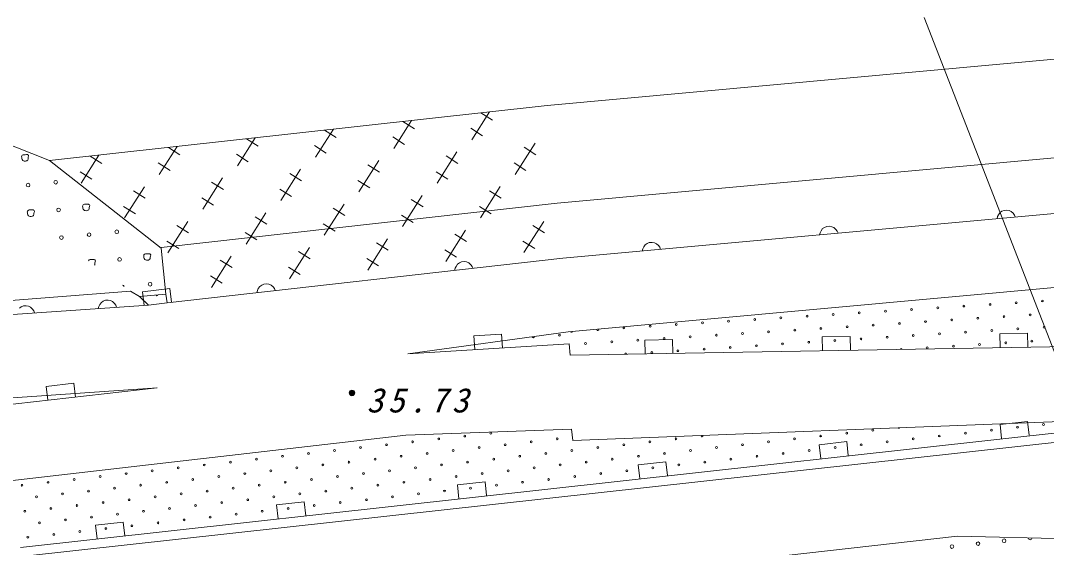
# Model space of a CAD drawing. Units: millimetres, scale not verified. Extents: x 40000 to 680000, y 20000 to 380000.
# Drawn here: x 109424 to 164794, y 288448 to 316902 of the extents above; entities that cross this region are included whole.
import ezdxf

# ---------------------------------------------------------------- set-up
doc = ezdxf.new("R2010")
doc.units = ezdxf.units.MM
doc.header["$LTSCALE"] = 1000
doc.layers.add('S-BGD', color=7, linetype='Continuous', lineweight=13)
doc.styles.add('ＭＳ ゴシック', font='')
doc.styles.get('ＭＳ ゴシック').set_extended_font_data('MS Gothic')

msp = doc.modelspace()

# ---------------------------------------------------------------- linework, layer by layer
at = {"layer": 'S-BGD'}
for p, q in [((158197, 317064), (169184, 288795)), ((137845, 312320), (166810, 314958)), ((110984, 309334), (137845, 312320)), ((110984, 309334), (104541, 311906)), ((133780, 310458), (134740, 311975)), ((134270, 311923), (134895, 311528)), ((129564, 309989), (130523, 311506)), ((130053, 311454), (130678, 311059)), ((125347, 309520), (126307, 311037)), ((125836, 310985), (126461, 310590)), ((134360, 310682), (133726, 311083)), ((116914, 308582), (117873, 310100)), ((121130, 309051), (122090, 310569)), ((121620, 310516), (122245, 310121)), ((125927, 309745), (125293, 310146)), ((130144, 310214), (129510, 310614)), ((136123, 308584), (137192, 310274)), ((109481, 309548), (109492, 309590)), ((109489, 309497), (109481, 309548)), ((109492, 309590), (109517, 309628)), ((109517, 309628), (109574, 309655)), ((109574, 309655), (109669, 309654)), ((109669, 309654), (109749, 309658)), ((109749, 309658), (109795, 309658)), ((109795, 309658), (109823, 309644)), ((109823, 309644), (109848, 309623)), ((109844, 309525), (109834, 309479)), ((109863, 309588), (109844, 309525)), ((109848, 309623), (109863, 309588)), ((112697, 308113), (113657, 309631)), ((113186, 309579), (113811, 309183)), ((117403, 310047), (118028, 309652)), ((121710, 309276), (121076, 309677)), ((131906, 308115), (132975, 309805)), ((132387, 309586), (133021, 309185)), ((136604, 310055), (137237, 309654)), ((138382, 307047), (167192, 309671)), ((109497, 309449), (109489, 309497)), ((109516, 309397), (109497, 309449)), ((109552, 309345), (109516, 309397)), ((109584, 309324), (109552, 309345)), ((109627, 309310), (109584, 309324)), ((109690, 309305), (109627, 309310)), ((109735, 309317), (109690, 309305)), ((109762, 309326), (109735, 309317)), ((109788, 309336), (109762, 309326)), ((109811, 309352), (109788, 309336)), ((109821, 309372), (109811, 309352)), ((109832, 309406), (109821, 309372)), ((109834, 309479), (109830, 309442)), ((109830, 309442), (109832, 309406)), ((117018, 304607), (110984, 309334)), ((117494, 308807), (116860, 309208)), ((127690, 307646), (128759, 309336)), ((128170, 309117), (128804, 308716)), ((136703, 308808), (136069, 309209)), ((113277, 308338), (112643, 308739)), ((123473, 307177), (124542, 308867)), ((123954, 308648), (124587, 308247)), ((132486, 308340), (131852, 308740)), ((115040, 306239), (116109, 307930)), ((119256, 306708), (120325, 308399)), ((119737, 308179), (120371, 307778)), ((128270, 307871), (127636, 308272)), ((134249, 306241), (135318, 307931)), ((115520, 307710), (116154, 307309)), ((119836, 306933), (119202, 307334)), ((124053, 307402), (123419, 307803)), ((130032, 305772), (131101, 307462)), ((134730, 307712), (135364, 307311)), ((112775, 306875), (112787, 306916)), ((112784, 306824), (112775, 306875)), ((112792, 306776), (112784, 306824)), ((112787, 306916), (112812, 306955)), ((112810, 306724), (112792, 306776)), ((112812, 306955), (112869, 306982)), ((112869, 306982), (112964, 306981)), ((112964, 306981), (113044, 306985)), ((113044, 306985), (113089, 306985)), ((113089, 306985), (113117, 306971)), ((113117, 306971), (113142, 306949)), ((113129, 306806), (113125, 306769)), ((113125, 306769), (113127, 306733)), ((113138, 306852), (113129, 306806)), ((113157, 306915), (113138, 306852)), ((113142, 306949), (113157, 306915)), ((115620, 306464), (114986, 306865)), ((117006, 304640), (138382, 307047)), ((125816, 305303), (126885, 306994)), ((126296, 306774), (126930, 306373)), ((130513, 307243), (131147, 306842)), ((134829, 306466), (134195, 306867)), ((109791, 306564), (109803, 306606)), ((109800, 306513), (109791, 306564)), ((109808, 306465), (109800, 306513)), ((109803, 306606), (109828, 306644)), ((109827, 306414), (109808, 306465)), ((109863, 306361), (109827, 306414)), ((109828, 306644), (109885, 306672)), ((109895, 306340), (109863, 306361)), ((109885, 306672), (109980, 306671)), ((109938, 306326), (109895, 306340)), ((110000, 306321), (109938, 306326)), ((109980, 306671), (110060, 306674)), ((110045, 306333), (110000, 306321)), ((110073, 306343), (110045, 306333)), ((110060, 306674), (110105, 306675)), ((110099, 306352), (110073, 306343)), ((110122, 306368), (110099, 306352)), ((110105, 306675), (110133, 306660)), ((110131, 306388), (110122, 306368)), ((110143, 306422), (110131, 306388)), ((110133, 306660), (110159, 306639)), ((110145, 306495), (110141, 306458)), ((110141, 306458), (110143, 306422)), ((110155, 306541), (110145, 306495)), ((110173, 306604), (110155, 306541)), ((110159, 306639), (110173, 306604)), ((112847, 306672), (112810, 306724)), ((112879, 306651), (112847, 306672)), ((112921, 306636), (112879, 306651)), ((112984, 306631), (112921, 306636)), ((113029, 306644), (112984, 306631)), ((113057, 306653), (113029, 306644)), ((113083, 306662), (113057, 306653)), ((113105, 306679), (113083, 306662)), ((113115, 306699), (113105, 306679)), ((113127, 306733), (113115, 306699)), ((121599, 304834), (122668, 306525)), ((122080, 306305), (122714, 305904)), ((130612, 305997), (129979, 306398)), ((138686, 304063), (167409, 306678)), ((162124, 306197), (162153, 306315)), ((162153, 306315), (162204, 306418)), ((162204, 306418), (162288, 306536)), ((162288, 306536), (162393, 306606)), ((162393, 306606), (162506, 306651)), ((162506, 306651), (162661, 306665)), ((162661, 306665), (162781, 306641)), ((162781, 306641), (162896, 306591)), ((162896, 306591), (163003, 306491)), ((163003, 306491), (163072, 306399)), ((163072, 306399), (163119, 306288)), ((117382, 304365), (118451, 306056)), ((117863, 305836), (118497, 305435)), ((126396, 305528), (125762, 305929)), ((136592, 304367), (137661, 306057)), ((137072, 305838), (137706, 305437)), ((152630, 305546), (152714, 305664)), ((152714, 305664), (152818, 305734)), ((152818, 305734), (152932, 305779)), ((152932, 305779), (153087, 305793)), ((153087, 305793), (153207, 305769)), ((153207, 305769), (153322, 305719)), ((153322, 305719), (153429, 305619)), ((122179, 305059), (121545, 305460)), ((128159, 303429), (129228, 305120)), ((132375, 303898), (133444, 305588)), ((132856, 305369), (133490, 304968)), ((152549, 305325), (152579, 305443)), ((152579, 305443), (152630, 305546)), ((153429, 305619), (153498, 305527)), ((153498, 305527), (153545, 305416)), ((117270, 302120), (117018, 304607)), ((117962, 304590), (117329, 304991)), ((123942, 302960), (125011, 304651)), ((128639, 304900), (129273, 304499)), ((137172, 304592), (136538, 304993)), ((142975, 304453), (143005, 304571)), ((143005, 304571), (143056, 304674)), ((143056, 304674), (143140, 304792)), ((143140, 304792), (143244, 304862)), ((143244, 304862), (143358, 304907)), ((143358, 304907), (143513, 304921)), ((143513, 304921), (143633, 304897)), ((143633, 304897), (143748, 304848)), ((143748, 304848), (143855, 304747)), ((143855, 304747), (143923, 304655)), ((143923, 304655), (143971, 304544)), ((113122, 303971), (113179, 303998)), ((113179, 303998), (113274, 303997)), ((113274, 303997), (113354, 304001)), ((113354, 304001), (113400, 304001)), ((113400, 304001), (113428, 303987)), ((113428, 303987), (113453, 303965)), ((116070, 304202), (116081, 304243)), ((116078, 304151), (116070, 304202)), ((116086, 304102), (116078, 304151)), ((116081, 304243), (116106, 304282)), ((116105, 304051), (116086, 304102)), ((116141, 303998), (116105, 304051)), ((116106, 304282), (116163, 304309)), ((116173, 303978), (116141, 303998)), ((116163, 304309), (116258, 304308)), ((116258, 304308), (116338, 304312)), ((116338, 304312), (116384, 304312)), ((116377, 303989), (116351, 303980)), ((116400, 304005), (116377, 303989)), ((116384, 304312), (116411, 304297)), ((116409, 304025), (116400, 304005)), ((116421, 304059), (116409, 304025)), ((116411, 304297), (116437, 304276)), ((116423, 304132), (116419, 304095)), ((116419, 304095), (116421, 304059)), ((116433, 304178), (116423, 304132)), ((116451, 304241), (116433, 304178)), ((116437, 304276), (116451, 304241)), ((117341, 301658), (138686, 304063)), ((119725, 302492), (120794, 304182)), ((124422, 304431), (125056, 304030)), ((128738, 303654), (128105, 304055)), ((132955, 304123), (132321, 304524)), ((113094, 303921), (113097, 303932)), ((113097, 303932), (113122, 303971)), ((113426, 303715), (113416, 303695)), ((113437, 303749), (113426, 303715)), ((113439, 303822), (113435, 303785)), ((113435, 303785), (113437, 303749)), ((113449, 303868), (113439, 303822)), ((113467, 303931), (113449, 303868)), ((113453, 303965), (113467, 303931)), ((116216, 303963), (116173, 303978)), ((116278, 303958), (116216, 303963)), ((116323, 303970), (116278, 303958)), ((116351, 303980), (116323, 303970)), ((120206, 303962), (120840, 303562)), ((124522, 303185), (123888, 303586)), ((132853, 303406), (132880, 303524)), ((132880, 303524), (132929, 303628)), ((132929, 303628), (133011, 303748)), ((133011, 303748), (133113, 303820)), ((133113, 303820), (133226, 303868)), ((133226, 303868), (133380, 303885)), ((133380, 303885), (133501, 303864)), ((133501, 303864), (133617, 303816)), ((133617, 303816), (133726, 303718)), ((133726, 303718), (133797, 303628)), ((133797, 303628), (133847, 303518)), ((120305, 302716), (119671, 303117)), ((117487, 302432), (115998, 302250)), ((117578, 301687), (117487, 302432)), ((122208, 302322), (122256, 302426)), ((122256, 302426), (122338, 302546)), ((122338, 302546), (122441, 302618)), ((122441, 302618), (122554, 302666)), ((122554, 302666), (122708, 302683)), ((122708, 302683), (122829, 302661)), ((122829, 302661), (122945, 302614)), ((122945, 302614), (123054, 302516)), ((123054, 302516), (123124, 302426)), ((123124, 302426), (123174, 302315)), ((167938, 302732), (138982, 300083)), ((107425, 301677), (115362, 302295)), ((113892, 301750), (114007, 301793)), ((114007, 301793), (114161, 301804)), ((114161, 301804), (114281, 301777)), ((114281, 301777), (114395, 301725)), ((115362, 302295), (115846, 301993)), ((115846, 301993), (117270, 302120)), ((115846, 301993), (116325, 301534)), ((115998, 302250), (116089, 301505)), ((117270, 302120), (117341, 301658)), ((117341, 301658), (117270, 302120)), ((122181, 302204), (122208, 302322)), ((116325, 301534), (107475, 300925)), ((109361, 301378), (109467, 301446)), ((109467, 301446), (109582, 301489)), ((109582, 301489), (109736, 301499)), ((109736, 301499), (109856, 301473)), ((109856, 301473), (109970, 301420)), ((109970, 301420), (110075, 301317)), ((110075, 301317), (110141, 301224)), ((110141, 301224), (110187, 301112)), ((113614, 301348), (113646, 301465)), ((113646, 301465), (113699, 301566)), ((113699, 301566), (113786, 301683)), ((113786, 301683), (113892, 301750)), ((114395, 301725), (114500, 301622)), ((114500, 301622), (114566, 301528)), ((114566, 301528), (114611, 301416)), ((117341, 301658), (116325, 301534)), ((138982, 300083), (130332, 298912)), ((135388, 299970), (133890, 299879)), ((133890, 299879), (133936, 299130)), ((135433, 299221), (135388, 299970)), ((144618, 299676), (143118, 299650)), ((143118, 299650), (143132, 298900)), ((144632, 298926), (144618, 299676)), ((154195, 299846), (152696, 299820)), ((152696, 299820), (152709, 299070)), ((154209, 299096), (154195, 299846)), ((163772, 300016), (162273, 299990)), ((162273, 299990), (162286, 299240)), ((163786, 299267), (163772, 300016)), ((130332, 298912), (139037, 299440)), ((139037, 299440), (139093, 298828)), ((139093, 298828), (167824, 299338)), ((96245, 294731), (116797, 297076)), ((101483, 296006), (116797, 297076)), ((112304, 297318), (110814, 297148)), ((110814, 297148), (110899, 296403)), ((112389, 296573), (112304, 297318)), ((116797, 297076), (116777, 297074)), ((168018, 295340), (139234, 294231)), ((163777, 295249), (162287, 295083)), ((163860, 294504), (163777, 295249)), ((109425, 288451), (168025, 294932)), ((139159, 294837), (130217, 294506)), ((139234, 294231), (139159, 294837)), ((162287, 295083), (162370, 294338)), ((130217, 294506), (96850, 290674)), ((109480, 287954), (168080, 294435)), ((154016, 294164), (152525, 293998)), ((154099, 293418), (154016, 294164)), ((152525, 293998), (152608, 293252)), ((144254, 293078), (142763, 292912)), ((142763, 292912), (142846, 292167)), ((144337, 292333), (144254, 293078)), ((134492, 291993), (133001, 291827)), ((133001, 291827), (133084, 291082)), ((134575, 291247), (134492, 291993)), ((124730, 290907), (123240, 290742)), ((123240, 290742), (123323, 289996)), ((124813, 290162), (124730, 290907)), ((114969, 289822), (113478, 289656)), ((113478, 289656), (113561, 288911)), ((115052, 289076), (114969, 289822)), ((159996, 289057), (140678, 286891)), ((166753, 288898), (159996, 289057))]:
    msp.add_line(p, q, dxfattribs=at)
for centre, radius in [((109829, 308012), 99.5), ((111321, 308167), 99.5), ((111476, 306675), 99.5), ((111631, 305183), 99.5), ((113123, 305338), 99.5), ((114615, 305494), 99.5), ((114771, 304002), 99.5), ((116418, 302665), 99.5), ((164572, 301756), 49.7), ((156105, 301210), 49.7), ((157516, 301301), 49.7), ((158927, 301392), 49.7), ((160339, 301483), 49.7), ((161750, 301574), 49.7), ((163161, 301665), 49.7), ((147637, 300665), 49.7), ((149048, 300756), 49.7), ((150460, 300847), 49.7), ((151871, 300938), 49.7), ((153282, 301029), 49.7), ((154693, 301120), 49.7), ((158267, 300641), 49.7), ((159678, 300732), 49.7), ((161090, 300823), 49.7), ((162501, 300914), 49.7), ((163912, 301004), 49.7), ((141992, 300302), 49.7), ((143403, 300393), 49.7), ((144814, 300484), 49.7), ((146226, 300575), 49.7), ((149799, 300096), 49.7), ((151211, 300187), 49.7), ((152622, 300278), 49.7), ((154033, 300369), 49.7), ((155444, 300459), 49.7), ((156856, 300550), 49.7), ((160429, 300072), 49.7), ((161841, 300163), 49.7), ((163252, 300253), 49.7), ((164663, 300344), 49.7), ((138507, 299909), 49.7), ((141332, 299551), 49.7), ((142743, 299642), 49.7), ((144154, 299733), 49.7), ((145565, 299823), 49.7), ((146977, 299914), 49.7), ((148388, 300005), 49.7), ((151962, 299527), 49.7), ((153373, 299618), 49.7), ((154784, 299708), 49.7), ((156196, 299799), 49.7), ((157607, 299890), 49.7), ((159018, 299981), 49.7), ((164003, 299593), 49.7), ((139920, 299460), 49.7), ((143494, 298982), 49.7), ((144905, 299072), 49.7), ((146317, 299163), 49.7), ((147728, 299254), 49.7), ((149139, 299345), 49.7), ((150550, 299436), 49.7), ((158358, 299230), 49.7), ((159769, 299321), 49.7), ((161181, 299411), 49.7), ((162592, 299502), 49.7), ((127312, 296795), 150), ((127312, 296795), 131), ((127312, 296795), 112), ((127312, 296795), 93.7), ((127312, 296795), 75), ((127312, 296795), 56.2), ((127312, 296794), 37.5), ((127312, 296795), 18.7), ((164633, 295093), 49.7), ((134803, 294622), 49.7), ((154013, 294623), 49.7), ((155418, 294780), 49.7), ((160416, 294624), 49.7), ((161821, 294780), 49.7), ((163227, 294936), 49.7), ((129181, 293996), 49.7), ((130587, 294153), 49.7), ((131992, 294309), 49.7), ((133398, 294465), 49.7), ((135584, 293997), 49.7), ((136990, 294153), 49.7), ((138395, 294310), 49.7), ((141987, 293998), 49.7), ((143393, 294154), 49.7), ((144799, 294310), 49.7), ((148391, 293998), 49.7), ((149796, 294154), 49.7), ((151202, 294311), 49.7), ((152607, 294467), 49.7), ((154794, 293999), 49.7), ((156199, 294155), 49.7), ((157605, 294311), 49.7), ((159010, 294467), 49.7), ((124965, 293528), 49.7), ((126370, 293684), 49.7), ((127776, 293840), 49.7), ((131368, 293528), 49.7), ((132773, 293684), 49.7), ((134179, 293841), 49.7), ((137771, 293529), 49.7), ((139176, 293685), 49.7), ((140582, 293841), 49.7), ((144174, 293529), 49.7), ((145579, 293685), 49.7), ((146985, 293842), 49.7), ((150577, 293530), 49.7), ((151983, 293686), 49.7), ((153388, 293842), 49.7), ((119342, 292902), 49.7), ((120748, 293059), 49.7), ((122153, 293215), 49.7), ((123559, 293371), 49.7), ((125745, 292903), 49.7), ((127151, 293059), 49.7), ((128557, 293216), 49.7), ((129962, 293372), 49.7), ((132149, 292904), 49.7), ((133554, 293060), 49.7), ((134960, 293216), 49.7), ((136365, 293372), 49.7), ((138552, 292904), 49.7), ((139957, 293060), 49.7), ((141363, 293217), 49.7), ((142768, 293373), 49.7), ((144955, 292905), 49.7), ((146360, 293061), 49.7), ((147766, 293217), 49.7), ((149171, 293373), 49.7), ((115126, 292434), 49.7), ((116531, 292590), 49.7), ((117937, 292746), 49.7), ((121529, 292434), 49.7), ((122934, 292590), 49.7), ((124340, 292747), 49.7), ((127932, 292435), 49.7), ((129337, 292591), 49.7), ((130743, 292747), 49.7), ((134335, 292435), 49.7), ((135741, 292591), 49.7), ((137146, 292748), 49.7), ((140738, 292436), 49.7), ((142144, 292592), 49.7), ((143549, 292748), 49.7), ((109503, 291808), 49.7), ((110909, 291965), 49.7), ((112315, 292121), 49.7), ((113720, 292277), 49.7), ((115907, 291809), 49.7), ((117312, 291965), 49.7), ((118718, 292122), 49.7), ((120123, 292278), 49.7), ((122310, 291809), 49.7), ((123715, 291966), 49.7), ((125121, 292122), 49.7), ((126526, 292278), 49.7), ((128713, 291810), 49.7), ((130118, 291966), 49.7), ((131524, 292123), 49.7), ((132929, 292279), 49.7), ((135116, 291811), 49.7), ((136522, 291967), 49.7), ((137927, 292123), 49.7), ((139333, 292279), 49.7), ((111690, 291340), 49.7), ((113095, 291496), 49.7), ((114501, 291653), 49.7), ((118093, 291341), 49.7), ((119499, 291497), 49.7), ((120904, 291653), 49.7), ((124496, 291341), 49.7), ((125902, 291497), 49.7), ((127307, 291654), 49.7), ((130899, 291342), 49.7), ((132305, 291498), 49.7), ((133710, 291654), 49.7), ((110284, 291184), 49.7), ((112471, 290715), 49.7), ((113876, 290872), 49.7), ((115282, 291028), 49.7), ((116688, 291184), 49.7), ((118874, 290716), 49.7), ((120280, 290872), 49.7), ((121685, 291029), 49.7), ((123091, 291185), 49.7), ((125277, 290717), 49.7), ((126683, 290873), 49.7), ((128088, 291029), 49.7), ((129494, 291185), 49.7), ((109660, 290403), 49.7), ((111065, 290559), 49.7), ((114657, 290247), 49.7), ((116063, 290403), 49.7), ((117468, 290560), 49.7), ((121060, 290248), 49.7), ((122466, 290404), 49.7), ((123872, 290560), 49.7), ((110441, 289778), 49.7), ((111846, 289935), 49.7), ((113252, 290091), 49.7), ((115438, 289622), 49.7), ((116844, 289779), 49.7), ((118249, 289935), 49.7), ((119655, 290091), 49.7), ((109816, 288997), 49.7), ((111222, 289154), 49.7), ((112627, 289310), 49.7), ((114033, 289466), 49.7), ((159694, 288500), 99.5), ((161099, 288655), 99.5), ((162505, 288811), 99.5)]:
    msp.add_circle(centre, radius, dxfattribs=at)
for centre, radius, start, end in [((114926, 302510), 99.5, 17.1212, 91.5674), ((116784, 302094), 49.7, 205.55, 344.5682), ((140580, 300211), 49.7, 164.2632, 26.1904), ((137096, 299823), 49.7, 182.5236, 12.893), ((139169, 300120), 49.7, 209.307, 341.1466), ((156947, 299139), 49.7, 8.0431, 173.9916), ((142083, 298891), 49.7, 349.8603, 192.1744), ((156824, 294936), 49.7, 215.0563, 329.3544), ((146204, 294466), 49.7, 140.0294, 44.3813), ((163911, 288966), 99.5, 179.2549, 358.0508)]:
    msp.add_arc(centre, radius, start, end, dxfattribs=at)

# ---------------------------------------------------------------- texts
at = {"layer": 'S-BGD', "insert": (128100, 295716), "char_height": 1320, "attachment_point": 7, "style": 'ＭＳ ゴシック'}
msp.add_mtext('\\T1.28;\\Q15;35.73', dxfattribs=at)

doc.saveas('drawing.dxf')
